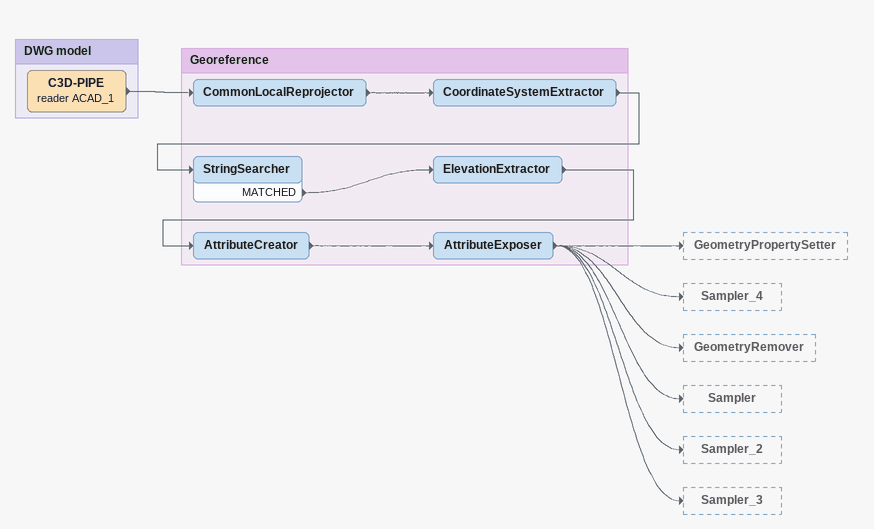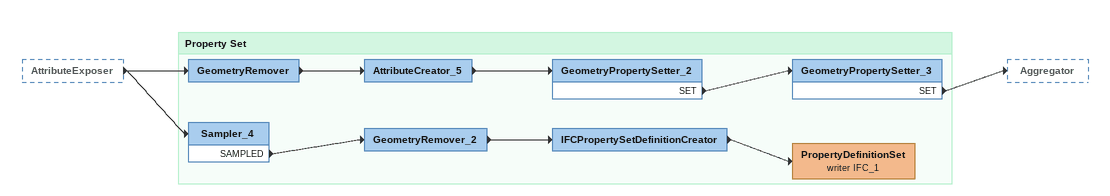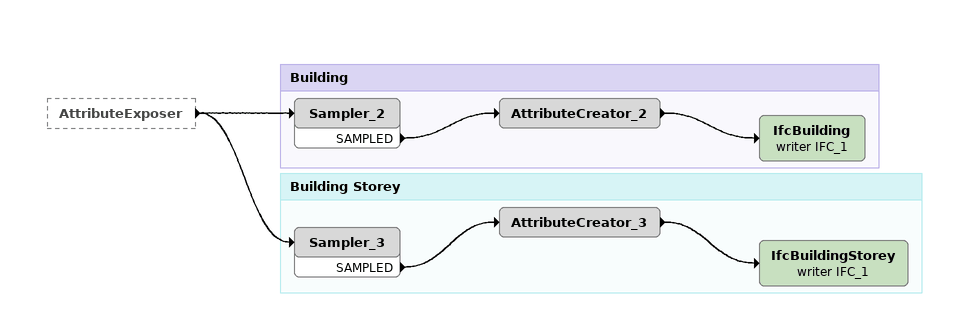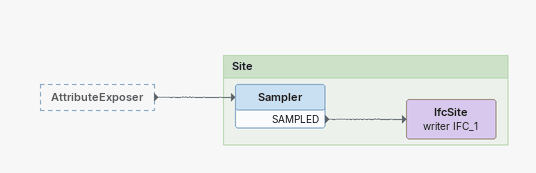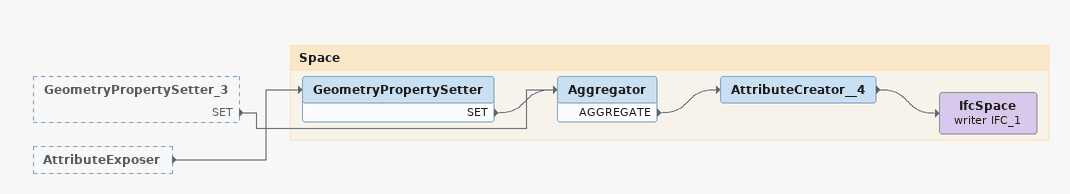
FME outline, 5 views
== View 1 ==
Bookmark: DWG model
C3D-PIPE (reader ACAD_1)
    -> CommonLocalReprojector

Bookmark: Georeference
CommonLocalReprojector
    -> CoordinateSystemExtractor
CoordinateSystemExtractor
    -> StringSearcher
StringSearcher
    MATCHED -> ElevationExtractor
ElevationExtractor
    -> AttributeCreator
AttributeCreator
    -> AttributeExposer
AttributeExposer
    -> GeometryPropertySetter
    -> Sampler_4
    -> GeometryRemover
    -> Sampler
    -> Sampler_2
    -> Sampler_3

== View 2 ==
AttributeExposer [outside]
    -> Sampler_4
    -> GeometryRemover

Bookmark: Property Set
GeometryRemover
    -> AttributeCreator_5
AttributeCreator_5
    -> GeometryPropertySetter_2
GeometryPropertySetter_2
    SET -> GeometryPropertySetter_3
GeometryPropertySetter_3
    SET -> Aggregator
Sampler_4
    SAMPLED -> GeometryRemover_2
GeometryRemover_2
    -> IFCPropertySetDefinitionCreator
IFCPropertySetDefinitionCreator
    -> PropertyDefinitionSet (writer IFC_1)
PropertyDefinitionSet (writer IFC_1)

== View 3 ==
AttributeExposer [outside]
    -> Sampler_2
    -> Sampler_3

Bookmark: Building
Sampler_2
    SAMPLED -> AttributeCreator_2
AttributeCreator_2
    -> IfcBuilding (writer IFC_1)
IfcBuilding (writer IFC_1)

Bookmark: Building Storey
Sampler_3
    SAMPLED -> AttributeCreator_3
AttributeCreator_3
    -> IfcBuildingStorey (writer IFC_1)
IfcBuildingStorey (writer IFC_1)

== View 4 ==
AttributeExposer [outside]
    -> Sampler

Bookmark: Site
Sampler
    SAMPLED -> IfcSite (writer IFC_1)
IfcSite (writer IFC_1)

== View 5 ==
GeometryPropertySetter_3 [outside]
    SET -> Aggregator
AttributeExposer [outside]
    -> GeometryPropertySetter

Bookmark: Space
GeometryPropertySetter
    SET -> Aggregator
Aggregator
    AGGREGATE -> AttributeCreator__4
AttributeCreator__4
    -> IfcSpace (writer IFC_1)
IfcSpace (writer IFC_1)
